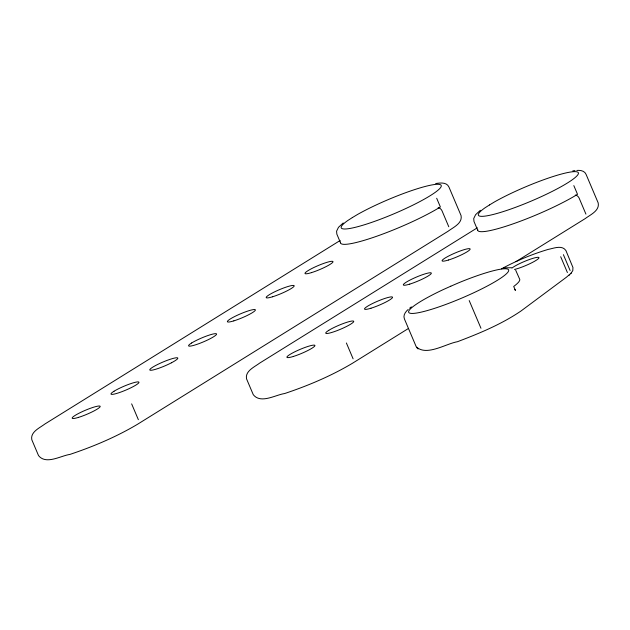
<?xml version="1.0" encoding="UTF-8"?>
<svg xmlns="http://www.w3.org/2000/svg" width="630" height="630" viewBox="0 0 630 630"><rect width="100%" height="100%" fill="white"/><g stroke="black" fill="none" stroke-linecap="round" stroke-linejoin="round"><path stroke-width="0.94" d="M570.63 273.704L572.788 270.68L572.953 267.514L565.937 250.59C562.07 244.676 553.597 248.393 548.194 249.409C532.011 254.197 516.364 260.812 501.519 268.813M408.177 309.48C405.515 311.732 402.822 315.346 404.436 318.977L416.202 346.689C426.163 356.69 446.103 343.618 457.396 341.736C479.446 333.38 501.543 324.253 521.112 310.921L566.37 277.263L571.41 272.947M568.969 275.302L569.701 274.593M343.216 222.957L338.491 227.312L336.577 231.194L336.845 234.132L340.546 242.841M480.351 210.31L475.626 214.665L473.721 218.539L473.988 221.484L477.69 230.194M409.61 308.235L411.351 306.889M340.176 240.471L44.809 424.061C39.769 427.896 30.169 431.928 31.807 439.748L38.525 455.584C45.982 465.011 60.543 455.805 69.906 454.419C93.397 446.576 116.4 436.858 137.702 424.163L448.056 231.265C453.088 227.422 462.688 223.398 461.058 215.57L448.954 187.071C446.741 181.952 440.118 182.881 435.661 183.543M477.312 227.816L259.552 363.171C254.512 367.007 244.912 371.038 246.55 378.858L253.276 394.695C260.725 404.121 275.286 394.923 284.65 393.537C308.141 385.686 331.144 375.968 352.454 363.274L408.342 328.537M515.954 261.647L585.191 218.61C590.231 214.775 599.831 210.743 598.193 202.923L586.097 174.415C584.687 170.754 580.254 170.084 576.82 170.439M572.796 170.895L574.954 170.596M503.953 267.868L511.442 267.734M416.769 347.658L417.296 348.162M417.572 348.437L418.092 348.941M515.671 270.168L519.6 279.058A60.819 8.568 -23 0 1 519.616 280.507L519.104 281.445A60.819 8.568 -23 0 1 513.71 286.445L515.387 290.406A4.347 3.717 53.4 0 0 514.836 289.422M573.828 185.606L577.521 194.316A60.819 8.568 -23 0 1 564.551 201.655L560.779 203.592A60.819 8.568 -23 0 1 504.079 226.839A60.819 8.568 -23 0 1 477.721 229.454M585.924 214.113L579.206 198.277A4.347 3.189 58.1 0 0 575.261 195.103M563.393 254.67L570.119 270.506M560.684 256.717L567.409 272.554M436.684 198.261L440.378 206.971A60.819 8.568 -23 0 1 427.408 214.302L423.636 216.24A60.819 8.568 -23 0 1 366.943 239.494A60.819 8.568 -23 0 1 340.578 242.101M448.78 226.761L442.063 210.924A4.347 3.189 58.1 0 0 438.118 207.758M469.2 300.557L480.966 328.269M346.39 342.98L353.107 358.816M131.638 403.869L138.364 419.706M511.899 268.128A15.207 2.142 -23 0 1 532.051 258.615A15.207 2.142 -23 0 1 535.784 260.552A15.207 2.142 -23 0 1 514.458 269.451M114.038 391.222L112.802 392.041A15.207 2.142 -23 0 0 116.219 393.585A15.207 2.142 -23 0 0 134.418 385.938L135.922 385.048A15.207 2.142 -23 0 0 133.741 382.693A15.207 2.142 -23 0 0 114.038 391.222M191.638 342.988L190.402 343.799A15.207 2.142 -23 0 0 192.993 345.571A15.207 2.142 -23 0 0 210.286 338.649L212.026 337.704A15.207 2.142 -23 0 0 211.349 334.459L209.53 335.002A15.207 2.142 -23 0 0 191.638 342.988M328.781 330.333L327.545 331.152A15.207 2.142 -23 0 0 330.963 332.695A15.207 2.142 -23 0 0 349.17 325.056L350.674 324.166A15.207 2.142 -23 0 0 348.492 321.804A15.207 2.142 -23 0 0 328.781 330.333M352.312 217.61L347.713 220.571A54.298 7.655 -23 0 0 386.269 216.956A54.298 7.655 -23 0 0 438.756 184.33A54.298 7.655 -23 0 0 357.509 214.483L352.312 217.61M489.455 204.963L484.856 207.916A54.298 7.655 -23 0 0 523.412 204.301A54.298 7.655 -23 0 0 575.899 171.675A54.298 7.655 -23 0 0 494.644 201.836L489.455 204.963M171.486 362.77L169.557 363.746A15.207 2.142 -23 0 1 155.019 369.464L153.413 369.881A15.207 2.142 -23 0 1 158.004 364.298L160.075 363.313A15.207 2.142 -23 0 1 170.722 359.124L172.541 358.572A15.207 2.142 -23 0 1 171.486 362.77M450.781 286.209L443.103 289.658A54.298 7.655 -23 0 0 421.502 312.063A54.298 7.655 -23 0 0 504.433 275.483A54.298 7.655 -23 0 0 458.577 282.839L450.781 286.209M78.608 417.351A15.207 2.142 -23 0 0 100.186 406.555A15.207 2.142 -23 0 0 79.742 412.863A15.207 2.142 -23 0 0 78.608 417.351M311.425 272.64A15.207 2.142 -23 0 0 333.002 261.852A15.207 2.142 -23 0 0 312.559 268.152A15.207 2.142 -23 0 0 311.425 272.64M233.817 320.875A15.207 2.142 -23 0 0 255.394 310.086A15.207 2.142 -23 0 0 234.951 316.386A15.207 2.142 -23 0 0 233.817 320.875M272.625 296.761A15.207 2.142 -23 0 0 294.194 285.965A15.207 2.142 -23 0 0 273.759 292.273A15.207 2.142 -23 0 0 272.625 296.761M409.76 284.106A15.207 2.142 -23 0 0 431.337 273.318A15.207 2.142 -23 0 0 410.894 279.618A15.207 2.142 -23 0 0 409.76 284.106M448.568 259.993A15.207 2.142 -23 0 0 470.137 249.196A15.207 2.142 -23 0 0 449.702 255.496A15.207 2.142 -23 0 0 448.568 259.993M293.352 356.462A15.207 2.142 -23 0 0 314.929 345.673A15.207 2.142 -23 0 0 294.486 351.973A15.207 2.142 -23 0 0 293.352 356.462M370.96 308.227A15.207 2.142 -23 0 0 392.537 297.431A15.207 2.142 -23 0 0 372.094 303.739A15.207 2.142 -23 0 0 370.96 308.227"/></g></svg>
